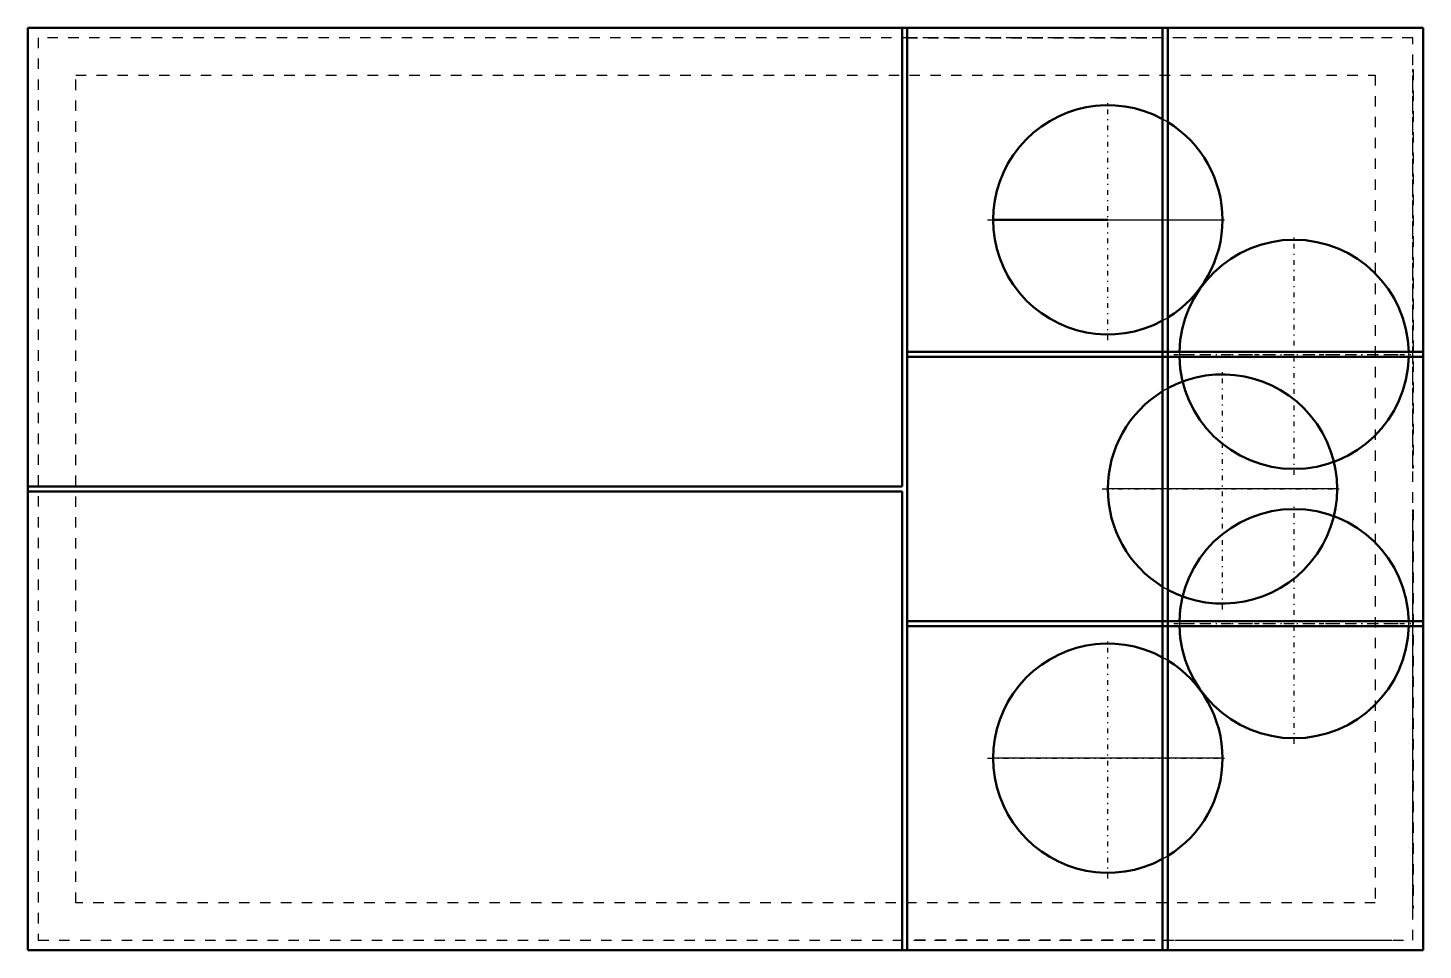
# Model space of a CAD drawing. Header units: inches. Extents: x -67 to 67, y -44 to 44.
import ezdxf

# ---------------------------------------------------------------- set-up
doc = ezdxf.new("R2010")
doc.units = ezdxf.units.IN
doc.header["$MEASUREMENT"] = 0
doc.linetypes.add('Center', pattern=[1.5, 0.45, -0.5, 0.05, -0.5])
doc.linetypes.add('Dashed', pattern=[2, 1, -1])
for name, color, linetype, lineweight in [('AM_0', 7, 'Continuous', 50), ('AM_4', 3, 'Continuous', 25), ('AM_7', 7, 'Center', 25), ('AM_9', 6, 'Dashed', 25)]:
    doc.layers.add(name, color=color, linetype=linetype, lineweight=lineweight)

# ---------------------------------------------------------------- blocks, each defined once
blk = doc.blocks.new('1_DSG1803DH00001S_PART18_0_in_DSG1803DH00001S_4')
at = {"layer": 'AM_9'}
for p, q in [((-62.34, -39.71), (-62.34, 39.71)), ((-62.34, 39.71), (62.34, 39.71)), ((62.34, 39.71), (62.34, -39.71)), ((62.34, -39.71), (-62.34, -39.71))]:
    blk.add_line(p, q, dxfattribs=at)
blk = doc.blocks.new('2_DSG1803DH00001S_PART17_0_in_DSG1803DH00001S_4')
at = {"layer": 'AM_9'}
for p, q in [((65.9375, 43.3125), (-65.9375, 43.3125)), ((-65.9375, 43.3125), (-65.9375, -43.3125)), ((65.9375, -43.3125), (65.9375, 43.3125)), ((-65.9375, -43.3125), (65.9375, -43.3125))]:
    blk.add_line(p, q, dxfattribs=at)
blk = doc.blocks.new('3_DSG1803DH00001S_PART16_0_in_DSG1803DH00001S_4')
at = {"layer": 'AM_0'}
for p, q in [((16.94, 44.25), (-66.94, 44.25)), ((-66.94, 44.25), (-66.94, 0.25)), ((41.94, 44.25), (17.44, 44.25)), ((66.94, 44.25), (42.44, 44.25)), ((66.94, 13.17), (66.94, 44.25)), ((66.94, -12.67), (66.94, 12.67)), ((-66.94, -0.25), (-66.94, -44.25)), ((66.94, -44.25), (66.94, -13.17)), ((-66.94, -44.25), (16.94, -44.25)), ((17.44, -44.25), (41.94, -44.25)), ((42.44, -44.25), (66.94, -44.25))]:
    blk.add_line(p, q, dxfattribs=at)
blk = doc.blocks.new('4_DSG1803DH00001S_PART15_0_in_DSG1803DH00001S_4')
at = {"layer": 'AM_9'}
for p, q in [((43.1875, 43.34375), (63.9375, 43.34375)), ((43.1875, 43.3125), (43.1875, 43.34375)), ((63.9375, 43.3125), (43.1875, 43.3125)), ((63.9375, 43.34375), (63.9375, 43.3125))]:
    blk.add_line(p, q, dxfattribs=at)
blk = doc.blocks.new('5_DSG1803DH00001S_PART14_0_in_DSG1803DH00001S_4')
at = {"layer": 'AM_9'}
for p, q in [((17.4375, 43.34375), (41.1875, 43.34375)), ((17.4375, 43.3125), (41.1875, 43.3125)), ((41.1875, 43.34375), (41.1875, 43.3125))]:
    blk.add_line(p, q, dxfattribs=at)
blk = doc.blocks.new('6_DSG1803DH00001S_PART13_0_in_DSG1803DH00001S_4')
at = {"layer": 'AM_9'}
for p, q in [((43.1875, -43.3125), (63.9375, -43.3125)), ((43.1875, -43.34375), (43.1875, -43.3125)), ((63.9375, -43.34375), (43.1875, -43.34375)), ((63.9375, -43.3125), (63.9375, -43.34375))]:
    blk.add_line(p, q, dxfattribs=at)
blk = doc.blocks.new('7_DSG1803DH00001S_PART12_0_in_DSG1803DH00001S_4')
at = {"layer": 'AM_9'}
for p, q in [((41.1875, -43.3125), (17.4375, -43.3125)), ((41.1875, -43.34375), (17.4375, -43.34375)), ((41.1875, -43.3125), (41.1875, -43.34375))]:
    blk.add_line(p, q, dxfattribs=at)
blk = doc.blocks.new('8_DSG1803DH00001S_PART11_0_in_DSG1803DH00001S_4')
at = {"layer": 'AM_0'}
for p, q in [((17.4375, 44.25), (16.9375, 44.25)), ((16.9375, 44.25), (16.9375, 0.25)), ((17.4375, -44.25), (17.4375, 44.25)), ((16.9375, 0.25), (-66.9375, 0.25)), ((-66.9375, 0.25), (-66.9375, -0.25)), ((-66.9375, -0.25), (16.9375, -0.25)), ((16.9375, -0.25), (16.9375, -44.25)), ((16.9375, -44.25), (17.4375, -44.25))]:
    blk.add_line(p, q, dxfattribs=at)
blk = doc.blocks.new('9_DSG1803DH00001S_PART10_0_in_DSG1803DH00001S_4')
at = {"layer": 'AM_0'}
for p, q in [((42.4375, 44.25), (41.9375, 44.25)), ((41.9375, 44.25), (41.9375, -44.25)), ((42.4375, -44.25), (42.4375, 44.25)), ((41.9375, -44.25), (42.4375, -44.25))]:
    blk.add_line(p, q, dxfattribs=at)
blk = doc.blocks.new('10_DSG1803DH00001S_PART9_0_in_DSG1803DH00001S_4')
at = {"layer": 'AM_0'}
for start, end in [(1.3023, 178.6977), (181.3023, 358.6977)]:
    blk.add_arc((54.56, 12.92), 11, start, end, dxfattribs=at)
at = {"layer": 'AM_7'}
for p, q in [((54.56, 1.37), (54.56, 24.47)), ((43.01, 12.92), (66.11, 12.92))]:
    blk.add_line(p, q, dxfattribs=at)
at = {"layer": 'AM_9'}
blk.add_line((43.56, 12.92), (65.56, 12.92), dxfattribs=at)
for start, end in [(178.6977, 181.3023), (358.6977, 1.3023)]:
    blk.add_arc((54.56, 12.92), 11, start, end, dxfattribs=at)
blk = doc.blocks.new('11_DSG1803DH00001S_PART8_0_in_DSG1803DH00001S_4')
at = {"layer": 'AM_0'}
for start, end in [(1.3023, 178.6977), (181.3023, 358.6977)]:
    blk.add_arc((54.56, -12.92), 11, start, end, dxfattribs=at)
at = {"layer": 'AM_7'}
for p, q in [((54.56, -24.47), (54.56, -1.37)), ((43.01, -12.92), (66.11, -12.92))]:
    blk.add_line(p, q, dxfattribs=at)
at = {"layer": 'AM_9'}
blk.add_line((43.56, -12.92), (65.56, -12.92), dxfattribs=at)
for start, end in [(178.6977, 181.3023), (358.6977, 1.3023)]:
    blk.add_arc((54.56, -12.92), 11, start, end, dxfattribs=at)
blk = doc.blocks.new('12_DSG1803DH00001S_PART7_0_in_DSG1803DH00001S_4')
at = {"layer": 'AM_0'}
blk.add_line((25.69, 25.83), (36.69, 25.83), dxfattribs=at)
for start, end in [(61.4926, 298.5074), (301.5154, 58.4846)]:
    blk.add_arc((36.69, 25.83), 11, start, end, dxfattribs=at)
at = {"layer": 'AM_4'}
for p, q in [((36.69, 25.83), (41.94, 25.83)), ((42.44, 25.83), (47.69, 25.83))]:
    blk.add_line(p, q, dxfattribs=at)
at = {"layer": 'AM_7'}
for p, q in [((36.69, 14.28), (36.69, 37.38)), ((25.14, 25.83), (48.24, 25.83))]:
    blk.add_line(p, q, dxfattribs=at)
at = {"layer": 'AM_9'}
blk.add_line((41.94, 25.83), (42.44, 25.83), dxfattribs=at)
for start, end in [(58.4846, 61.4926), (298.5074, 301.5154)]:
    blk.add_arc((36.69, 25.83), 11, start, end, dxfattribs=at)
blk = doc.blocks.new('13_DSG1803DH00001S_PART6_0_in_DSG1803DH00001S_4')
at = {"layer": 'AM_0'}
for start, end in [(61.4926, 298.5074), (301.5154, 58.4846)]:
    blk.add_arc((36.69, -25.83), 11, start, end, dxfattribs=at)
at = {"layer": 'AM_4'}
for p, q in [((41.94, -25.83), (25.69, -25.83)), ((47.69, -25.83), (42.44, -25.83))]:
    blk.add_line(p, q, dxfattribs=at)
at = {"layer": 'AM_7'}
for p, q in [((36.69, -37.38), (36.69, -14.28)), ((25.14, -25.83), (48.24, -25.83))]:
    blk.add_line(p, q, dxfattribs=at)
at = {"layer": 'AM_9'}
blk.add_line((42.44, -25.83), (41.94, -25.83), dxfattribs=at)
for start, end in [(58.4846, 61.4926), (298.5074, 301.5154)]:
    blk.add_arc((36.69, -25.83), 11, start, end, dxfattribs=at)
blk = doc.blocks.new('14_DSG1803DH00001S_PART5_0_in_DSG1803DH00001S_4')
at = {"layer": 'AM_0'}
for start, end in [(241.4926, 118.5074), (121.5154, 238.4846)]:
    blk.add_arc((47.69, 0), 11, start, end, dxfattribs=at)
at = {"layer": 'AM_4'}
for p, q in [((41.94, 0), (36.69, 0)), ((58.69, 0), (42.44, 0))]:
    blk.add_line(p, q, dxfattribs=at)
at = {"layer": 'AM_7'}
for p, q in [((47.69, -11.55), (47.69, 11.55)), ((36.14, 0), (59.24, 0))]:
    blk.add_line(p, q, dxfattribs=at)
at = {"layer": 'AM_9'}
blk.add_line((42.44, 0), (41.94, 0), dxfattribs=at)
for start, end in [(118.5074, 121.5154), (238.4846, 241.4926)]:
    blk.add_arc((47.69, 0), 11, start, end, dxfattribs=at)
blk = doc.blocks.new('15_DSG1803DH00001S_PART4_0_in_DSG1803DH00001S_4')
at = {"layer": 'AM_9'}
for p, q in [((65.9375, 2), (65.9375, 40.25)), ((65.96875, 40.25), (65.9375, 40.25)), ((65.96875, 40.25), (65.96875, 2)), ((65.9375, 2), (65.96875, 2))]:
    blk.add_line(p, q, dxfattribs=at)
blk = doc.blocks.new('16_DSG1803DH00001S_PART3_0_in_DSG1803DH00001S_4')
at = {"layer": 'AM_9'}
for p, q in [((65.9375, -40.25), (65.9375, -2)), ((65.96875, -2), (65.9375, -2)), ((65.96875, -2), (65.96875, -40.25)), ((65.9375, -40.25), (65.96875, -40.25))]:
    blk.add_line(p, q, dxfattribs=at)
blk = doc.blocks.new('17_DSG1803DH00001S_PART2_0_in_DSG1803DH00001S_4')
at = {"layer": 'AM_0'}
for p, q in [((66.94, -12.67), (17.44, -12.67)), ((17.44, -12.67), (17.44, -13.17)), ((17.44, -13.17), (66.94, -13.17)), ((66.94, -13.17), (66.94, -12.67))]:
    blk.add_line(p, q, dxfattribs=at)
blk = doc.blocks.new('18_DSG1803DH00001S_PART1_0_in_DSG1803DH00001S_4')
at = {"layer": 'AM_0'}
for p, q in [((17.44, 13.17), (17.44, 12.67)), ((66.94, 13.17), (17.44, 13.17)), ((17.44, 12.67), (66.94, 12.67)), ((66.94, 12.67), (66.94, 13.17))]:
    blk.add_line(p, q, dxfattribs=at)

msp = doc.modelspace()

# ---------------------------------------------------------------- block references
for name in ['3_DSG1803DH00001S_PART16_0_in_DSG1803DH00001S_4', '8_DSG1803DH00001S_PART11_0_in_DSG1803DH00001S_4', '9_DSG1803DH00001S_PART10_0_in_DSG1803DH00001S_4', '2_DSG1803DH00001S_PART17_0_in_DSG1803DH00001S_4', '5_DSG1803DH00001S_PART14_0_in_DSG1803DH00001S_4', '4_DSG1803DH00001S_PART15_0_in_DSG1803DH00001S_4', '15_DSG1803DH00001S_PART4_0_in_DSG1803DH00001S_4', '1_DSG1803DH00001S_PART18_0_in_DSG1803DH00001S_4', '12_DSG1803DH00001S_PART7_0_in_DSG1803DH00001S_4', '10_DSG1803DH00001S_PART9_0_in_DSG1803DH00001S_4', '18_DSG1803DH00001S_PART1_0_in_DSG1803DH00001S_4', '14_DSG1803DH00001S_PART5_0_in_DSG1803DH00001S_4', '11_DSG1803DH00001S_PART8_0_in_DSG1803DH00001S_4', '16_DSG1803DH00001S_PART3_0_in_DSG1803DH00001S_4', '17_DSG1803DH00001S_PART2_0_in_DSG1803DH00001S_4', '13_DSG1803DH00001S_PART6_0_in_DSG1803DH00001S_4', '7_DSG1803DH00001S_PART12_0_in_DSG1803DH00001S_4', '6_DSG1803DH00001S_PART13_0_in_DSG1803DH00001S_4']:
    msp.add_blockref(name, (0, 0))

doc.saveas('drawing.dxf')
